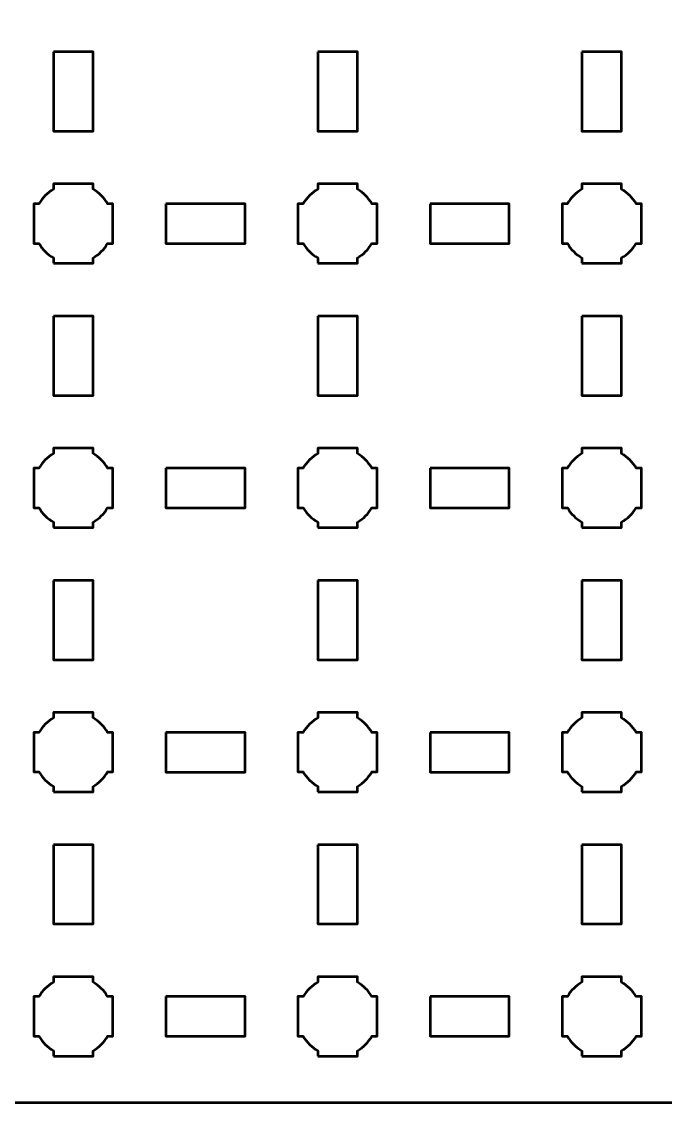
# Model space of a CAD drawing. Header units: centimetres. Extents: x -17.7 to 17.7, y -17.7 to 17.7.
# Drawn here: x -13.39 to -8.52, y -17.65 to -9.47 of the extents above; entities that cross this region are included whole.
import ezdxf

# ---------------------------------------------------------------- set-up
doc = ezdxf.new("R2010")
doc.units = ezdxf.units.CM
doc.header["$MEASUREMENT"] = 0
doc.layers.add('Layer 1', color=7, linetype='Continuous')

msp = doc.modelspace()

# ---------------------------------------------------------------- linework, layer by layer
at = {"layer": 'Layer 1', "lineweight": 53}
for points, knots in [([(-17.14996, 17.65006), (-17.14996, 17.65006), (17.14996, 17.65006), (17.14996, 17.65006), (17.14996, 17.65006), (17.42692, 17.65006), (17.65006, 17.42696), (17.65006, 17.14996), (17.65006, 17.14996), (17.65006, 17.14996), (17.65006, -17.14995), (17.65006, -17.14995), (17.65006, -17.14995), (17.65006, -17.42692), (17.42692, -17.65005), (17.14996, -17.65005), (17.14996, -17.65005), (17.14996, -17.65005), (-17.14996, -17.65005), (-17.14996, -17.65005), (-17.14996, -17.65005), (-17.42696, -17.65005), (-17.65005, -17.42692), (-17.65005, -17.14995), (-17.65005, -17.14995), (-17.65005, -17.14995), (-17.65005, 17.14996), (-17.65005, 17.14996), (-17.65005, 17.14996), (-17.65005, 17.42696), (-17.42696, 17.65006), (-17.14996, 17.65006)], [0, 0, 0, 0, 0.125, 0.125, 0.125, 0.125, 0.25, 0.25, 0.25, 0.25, 0.375, 0.375, 0.375, 0.375, 0.5, 0.5, 0.5, 0.5, 0.625, 0.625, 0.625, 0.625, 0.75, 0.75, 0.75, 0.75, 0.875, 0.875, 0.875, 0.875, 1, 1, 1, 1]), ([(-13.15009, -9.69999), (-13.15009, -9.69999), (-12.85009, -9.69999), (-12.85009, -9.69999), (-12.85009, -9.69999), (-12.85009, -9.69999), (-12.85009, -10.29999), (-12.85009, -10.29999), (-12.85009, -10.29999), (-12.85009, -10.29999), (-13.15009, -10.29999), (-13.15009, -10.29999), (-13.15009, -10.29999), (-13.15009, -10.29999), (-13.15009, -9.69999), (-13.15009, -9.69999)], [0, 0, 0, 0, 0.25, 0.25, 0.25, 0.25, 0.5, 0.5, 0.5, 0.5, 0.75, 0.75, 0.75, 0.75, 1, 1, 1, 1]), ([(-11.14998, -9.69999), (-11.14998, -9.69999), (-10.84998, -9.69999), (-10.84998, -9.69999), (-10.84998, -9.69999), (-10.84998, -9.69999), (-10.84998, -10.29999), (-10.84998, -10.29999), (-10.84998, -10.29999), (-10.84998, -10.29999), (-11.14998, -10.29999), (-11.14998, -10.29999), (-11.14998, -10.29999), (-11.14998, -10.29999), (-11.14998, -9.69999), (-11.14998, -9.69999)], [0, 0, 0, 0, 0.25, 0.25, 0.25, 0.25, 0.5, 0.5, 0.5, 0.5, 0.75, 0.75, 0.75, 0.75, 1, 1, 1, 1]), ([(-9.15005, -9.69999), (-9.15005, -9.69999), (-8.85005, -9.69999), (-8.85005, -9.69999), (-8.85005, -9.69999), (-8.85005, -9.69999), (-8.85005, -10.29999), (-8.85005, -10.29999), (-8.85005, -10.29999), (-8.85005, -10.29999), (-9.15005, -10.29999), (-9.15005, -10.29999), (-9.15005, -10.29999), (-9.15005, -10.29999), (-9.15005, -9.69999), (-9.15005, -9.69999)], [0, 0, 0, 0, 0.25, 0.25, 0.25, 0.25, 0.5, 0.5, 0.5, 0.5, 0.75, 0.75, 0.75, 0.75, 1, 1, 1, 1]), ([(-13.15009, -11.29991), (-13.15009, -11.29991), (-13.15009, -11.2598), (-13.15009, -11.2598), (-13.15009, -11.2598), (-13.19556, -11.23348), (-13.23345, -11.19545), (-13.25991, -11.14998), (-13.25991, -11.14998), (-13.25991, -11.14998), (-13.30002, -11.14998), (-13.30002, -11.14998), (-13.30002, -11.14998), (-13.30002, -11.14998), (-13.30002, -10.9999), (-13.30002, -10.9999), (-13.30002, -10.9999), (-13.30002, -10.9999), (-13.30002, -10.84997), (-13.30002, -10.84997), (-13.30002, -10.84997), (-13.30002, -10.84997), (-13.25991, -10.84997), (-13.25991, -10.84997), (-13.25991, -10.84997), (-13.23345, -10.80436), (-13.19556, -10.76647), (-13.15009, -10.74015), (-13.15009, -10.74015), (-13.15009, -10.74015), (-13.15009, -10.6999), (-13.15009, -10.6999), (-13.15009, -10.6999), (-13.15009, -10.6999), (-13.00002, -10.6999), (-13.00002, -10.6999), (-13.00002, -10.6999), (-13.00002, -10.6999), (-12.85009, -10.6999), (-12.85009, -10.6999), (-12.85009, -10.6999), (-12.85009, -10.6999), (-12.85009, -10.74015), (-12.85009, -10.74015), (-12.85009, -10.74015), (-12.80447, -10.76647), (-12.76655, -10.80436), (-12.74023, -10.84997), (-12.74023, -10.84997), (-12.74023, -10.84997), (-12.70002, -10.84997), (-12.70002, -10.84997), (-12.70002, -10.84997), (-12.70002, -10.84997), (-12.70002, -10.9999), (-12.70002, -10.9999), (-12.70002, -10.9999), (-12.70002, -10.9999), (-12.70002, -11.14998), (-12.70002, -11.14998), (-12.70002, -11.14998), (-12.70002, -11.14998), (-12.74023, -11.14998), (-12.74023, -11.14998), (-12.74023, -11.14998), (-12.76655, -11.19545), (-12.80447, -11.23348), (-12.85009, -11.2598), (-12.85009, -11.2598), (-12.85009, -11.2598), (-12.85009, -11.29991), (-12.85009, -11.29991), (-12.85009, -11.29991), (-12.85009, -11.29991), (-13.00002, -11.29991), (-13.00002, -11.29991), (-13.00002, -11.29991), (-13.00002, -11.29991), (-13.15009, -11.29991), (-13.15009, -11.29991)], [0, 0, 0, 0, 0.05, 0.05, 0.05, 0.05, 0.1, 0.1, 0.1, 0.1, 0.15, 0.15, 0.15, 0.15, 0.2, 0.2, 0.2, 0.2, 0.25, 0.25, 0.25, 0.25, 0.3, 0.3, 0.3, 0.3, 0.35, 0.35, 0.35, 0.35, 0.4, 0.4, 0.4, 0.4, 0.45, 0.45, 0.45, 0.45, 0.5, 0.5, 0.5, 0.5, 0.55, 0.55, 0.55, 0.55, 0.6, 0.6, 0.6, 0.6, 0.65, 0.65, 0.65, 0.65, 0.7, 0.7, 0.7, 0.7, 0.75, 0.75, 0.75, 0.75, 0.8, 0.8, 0.8, 0.8, 0.85, 0.85, 0.85, 0.85, 0.9, 0.9, 0.9, 0.9, 0.95, 0.95, 0.95, 0.95, 1, 1, 1, 1]), ([(-11.14998, -11.29991), (-11.14998, -11.29991), (-11.14998, -11.2598), (-11.14998, -11.2598), (-11.14998, -11.2598), (-11.1956, -11.23348), (-11.23348, -11.19545), (-11.2598, -11.14998), (-11.2598, -11.14998), (-11.2598, -11.14998), (-11.30005, -11.14998), (-11.30005, -11.14998), (-11.30005, -11.14998), (-11.30005, -11.14998), (-11.30005, -10.9999), (-11.30005, -10.9999), (-11.30005, -10.9999), (-11.30005, -10.9999), (-11.30005, -10.84997), (-11.30005, -10.84997), (-11.30005, -10.84997), (-11.30005, -10.84997), (-11.2598, -10.84997), (-11.2598, -10.84997), (-11.2598, -10.84997), (-11.23348, -10.80436), (-11.1956, -10.76647), (-11.14998, -10.74015), (-11.14998, -10.74015), (-11.14998, -10.74015), (-11.14998, -10.6999), (-11.14998, -10.6999), (-11.14998, -10.6999), (-11.14998, -10.6999), (-11.00005, -10.6999), (-11.00005, -10.6999), (-11.00005, -10.6999), (-11.00005, -10.6999), (-10.84998, -10.6999), (-10.84998, -10.6999), (-10.84998, -10.6999), (-10.84998, -10.6999), (-10.84998, -10.74015), (-10.84998, -10.74015), (-10.84998, -10.74015), (-10.80451, -10.76647), (-10.76648, -10.80436), (-10.74016, -10.84997), (-10.74016, -10.84997), (-10.74016, -10.84997), (-10.70005, -10.84997), (-10.70005, -10.84997), (-10.70005, -10.84997), (-10.70005, -10.84997), (-10.70005, -10.9999), (-10.70005, -10.9999), (-10.70005, -10.9999), (-10.70005, -10.9999), (-10.70005, -11.14998), (-10.70005, -11.14998), (-10.70005, -11.14998), (-10.70005, -11.14998), (-10.74016, -11.14998), (-10.74016, -11.14998), (-10.74016, -11.14998), (-10.76648, -11.19545), (-10.80451, -11.23348), (-10.84998, -11.2598), (-10.84998, -11.2598), (-10.84998, -11.2598), (-10.84998, -11.29991), (-10.84998, -11.29991), (-10.84998, -11.29991), (-10.84998, -11.29991), (-11.00005, -11.29991), (-11.00005, -11.29991), (-11.00005, -11.29991), (-11.00005, -11.29991), (-11.14998, -11.29991), (-11.14998, -11.29991)], [0, 0, 0, 0, 0.05, 0.05, 0.05, 0.05, 0.1, 0.1, 0.1, 0.1, 0.15, 0.15, 0.15, 0.15, 0.2, 0.2, 0.2, 0.2, 0.25, 0.25, 0.25, 0.25, 0.3, 0.3, 0.3, 0.3, 0.35, 0.35, 0.35, 0.35, 0.4, 0.4, 0.4, 0.4, 0.45, 0.45, 0.45, 0.45, 0.5, 0.5, 0.5, 0.5, 0.55, 0.55, 0.55, 0.55, 0.6, 0.6, 0.6, 0.6, 0.65, 0.65, 0.65, 0.65, 0.7, 0.7, 0.7, 0.7, 0.75, 0.75, 0.75, 0.75, 0.8, 0.8, 0.8, 0.8, 0.85, 0.85, 0.85, 0.85, 0.9, 0.9, 0.9, 0.9, 0.95, 0.95, 0.95, 0.95, 1, 1, 1, 1]), ([(-9.15005, -11.29991), (-9.15005, -11.29991), (-9.15005, -11.2598), (-9.15005, -11.2598), (-9.15005, -11.2598), (-9.19552, -11.23348), (-9.23355, -11.19545), (-9.25987, -11.14998), (-9.25987, -11.14998), (-9.25987, -11.14998), (-9.29998, -11.14998), (-9.29998, -11.14998), (-9.29998, -11.14998), (-9.29998, -11.14998), (-9.29998, -10.9999), (-9.29998, -10.9999), (-9.29998, -10.9999), (-9.29998, -10.9999), (-9.29998, -10.84997), (-9.29998, -10.84997), (-9.29998, -10.84997), (-9.29998, -10.84997), (-9.25987, -10.84997), (-9.25987, -10.84997), (-9.25987, -10.84997), (-9.23355, -10.80436), (-9.19552, -10.76647), (-9.15005, -10.74015), (-9.15005, -10.74015), (-9.15005, -10.74015), (-9.15005, -10.6999), (-9.15005, -10.6999), (-9.15005, -10.6999), (-9.15005, -10.6999), (-8.99998, -10.6999), (-8.99998, -10.6999), (-8.99998, -10.6999), (-8.99998, -10.6999), (-8.85005, -10.6999), (-8.85005, -10.6999), (-8.85005, -10.6999), (-8.85005, -10.6999), (-8.85005, -10.74015), (-8.85005, -10.74015), (-8.85005, -10.74015), (-8.80443, -10.76647), (-8.76654, -10.80436), (-8.74023, -10.84997), (-8.74023, -10.84997), (-8.74023, -10.84997), (-8.69998, -10.84997), (-8.69998, -10.84997), (-8.69998, -10.84997), (-8.69998, -10.84997), (-8.69998, -10.9999), (-8.69998, -10.9999), (-8.69998, -10.9999), (-8.69998, -10.9999), (-8.69998, -11.14998), (-8.69998, -11.14998), (-8.69998, -11.14998), (-8.69998, -11.14998), (-8.74023, -11.14998), (-8.74023, -11.14998), (-8.74023, -11.14998), (-8.76654, -11.19545), (-8.80443, -11.23348), (-8.85005, -11.2598), (-8.85005, -11.2598), (-8.85005, -11.2598), (-8.85005, -11.29991), (-8.85005, -11.29991), (-8.85005, -11.29991), (-8.85005, -11.29991), (-8.99998, -11.29991), (-8.99998, -11.29991), (-8.99998, -11.29991), (-8.99998, -11.29991), (-9.15005, -11.29991), (-9.15005, -11.29991)], [0, 0, 0, 0, 0.05, 0.05, 0.05, 0.05, 0.1, 0.1, 0.1, 0.1, 0.15, 0.15, 0.15, 0.15, 0.2, 0.2, 0.2, 0.2, 0.25, 0.25, 0.25, 0.25, 0.3, 0.3, 0.3, 0.3, 0.35, 0.35, 0.35, 0.35, 0.4, 0.4, 0.4, 0.4, 0.45, 0.45, 0.45, 0.45, 0.5, 0.5, 0.5, 0.5, 0.55, 0.55, 0.55, 0.55, 0.6, 0.6, 0.6, 0.6, 0.65, 0.65, 0.65, 0.65, 0.7, 0.7, 0.7, 0.7, 0.75, 0.75, 0.75, 0.75, 0.8, 0.8, 0.8, 0.8, 0.85, 0.85, 0.85, 0.85, 0.9, 0.9, 0.9, 0.9, 0.95, 0.95, 0.95, 0.95, 1, 1, 1, 1]), ([(-12.29997, -10.84997), (-12.29997, -10.84997), (-11.69996, -10.84997), (-11.69996, -10.84997), (-11.69996, -10.84997), (-11.69996, -10.84997), (-11.69996, -11.14998), (-11.69996, -11.14998), (-11.69996, -11.14998), (-11.69996, -11.14998), (-12.29997, -11.14998), (-12.29997, -11.14998), (-12.29997, -11.14998), (-12.29997, -11.14998), (-12.29997, -10.84997), (-12.29997, -10.84997)], [0, 0, 0, 0, 0.25, 0.25, 0.25, 0.25, 0.5, 0.5, 0.5, 0.5, 0.75, 0.75, 0.75, 0.75, 1, 1, 1, 1]), ([(-10.3, -10.84997), (-10.3, -10.84997), (-9.69999, -10.84997), (-9.69999, -10.84997), (-9.69999, -10.84997), (-9.69999, -10.84997), (-9.69999, -11.14998), (-9.69999, -11.14998), (-9.69999, -11.14998), (-9.69999, -11.14998), (-10.3, -11.14998), (-10.3, -11.14998), (-10.3, -11.14998), (-10.3, -11.14998), (-10.3, -10.84997), (-10.3, -10.84997)], [0, 0, 0, 0, 0.25, 0.25, 0.25, 0.25, 0.5, 0.5, 0.5, 0.5, 0.75, 0.75, 0.75, 0.75, 1, 1, 1, 1]), ([(-13.15009, -11.69996), (-13.15009, -11.69996), (-12.85009, -11.69996), (-12.85009, -11.69996), (-12.85009, -11.69996), (-12.85009, -11.69996), (-12.85009, -12.29996), (-12.85009, -12.29996), (-12.85009, -12.29996), (-12.85009, -12.29996), (-13.15009, -12.29996), (-13.15009, -12.29996), (-13.15009, -12.29996), (-13.15009, -12.29996), (-13.15009, -11.69996), (-13.15009, -11.69996)], [0, 0, 0, 0, 0.25, 0.25, 0.25, 0.25, 0.5, 0.5, 0.5, 0.5, 0.75, 0.75, 0.75, 0.75, 1, 1, 1, 1]), ([(-11.14998, -11.69996), (-11.14998, -11.69996), (-10.84998, -11.69996), (-10.84998, -11.69996), (-10.84998, -11.69996), (-10.84998, -11.69996), (-10.84998, -12.29996), (-10.84998, -12.29996), (-10.84998, -12.29996), (-10.84998, -12.29996), (-11.14998, -12.29996), (-11.14998, -12.29996), (-11.14998, -12.29996), (-11.14998, -12.29996), (-11.14998, -11.69996), (-11.14998, -11.69996)], [0, 0, 0, 0, 0.25, 0.25, 0.25, 0.25, 0.5, 0.5, 0.5, 0.5, 0.75, 0.75, 0.75, 0.75, 1, 1, 1, 1]), ([(-9.15005, -11.69996), (-9.15005, -11.69996), (-8.85005, -11.69996), (-8.85005, -11.69996), (-8.85005, -11.69996), (-8.85005, -11.69996), (-8.85005, -12.29996), (-8.85005, -12.29996), (-8.85005, -12.29996), (-8.85005, -12.29996), (-9.15005, -12.29996), (-9.15005, -12.29996), (-9.15005, -12.29996), (-9.15005, -12.29996), (-9.15005, -11.69996), (-9.15005, -11.69996)], [0, 0, 0, 0, 0.25, 0.25, 0.25, 0.25, 0.5, 0.5, 0.5, 0.5, 0.75, 0.75, 0.75, 0.75, 1, 1, 1, 1]), ([(-13.15009, -13.29998), (-13.15009, -13.29998), (-13.15009, -13.25973), (-13.15009, -13.25973), (-13.15009, -13.25973), (-13.19556, -13.23341), (-13.23345, -13.19538), (-13.25991, -13.14991), (-13.25991, -13.14991), (-13.25991, -13.14991), (-13.30002, -13.14991), (-13.30002, -13.14991), (-13.30002, -13.14991), (-13.30002, -13.14991), (-13.30002, -12.99998), (-13.30002, -12.99998), (-13.30002, -12.99998), (-13.30002, -12.99998), (-13.30002, -12.84991), (-13.30002, -12.84991), (-13.30002, -12.84991), (-13.30002, -12.84991), (-13.25991, -12.84991), (-13.25991, -12.84991), (-13.25991, -12.84991), (-13.23345, -12.80443), (-13.19556, -12.7664), (-13.15009, -12.74009), (-13.15009, -12.74009), (-13.15009, -12.74009), (-13.15009, -12.69998), (-13.15009, -12.69998), (-13.15009, -12.69998), (-13.15009, -12.69998), (-13.00002, -12.69998), (-13.00002, -12.69998), (-13.00002, -12.69998), (-13.00002, -12.69998), (-12.85009, -12.69998), (-12.85009, -12.69998), (-12.85009, -12.69998), (-12.85009, -12.69998), (-12.85009, -12.74009), (-12.85009, -12.74009), (-12.85009, -12.74009), (-12.80447, -12.7664), (-12.76655, -12.80443), (-12.74023, -12.84991), (-12.74023, -12.84991), (-12.74023, -12.84991), (-12.70002, -12.84991), (-12.70002, -12.84991), (-12.70002, -12.84991), (-12.70002, -12.84991), (-12.70002, -12.99998), (-12.70002, -12.99998), (-12.70002, -12.99998), (-12.70002, -12.99998), (-12.70002, -13.14991), (-12.70002, -13.14991), (-12.70002, -13.14991), (-12.70002, -13.14991), (-12.74023, -13.14991), (-12.74023, -13.14991), (-12.74023, -13.14991), (-12.76655, -13.19538), (-12.80447, -13.23341), (-12.85009, -13.25973), (-12.85009, -13.25973), (-12.85009, -13.25973), (-12.85009, -13.29998), (-12.85009, -13.29998), (-12.85009, -13.29998), (-12.85009, -13.29998), (-13.00002, -13.29998), (-13.00002, -13.29998), (-13.00002, -13.29998), (-13.00002, -13.29998), (-13.15009, -13.29998), (-13.15009, -13.29998)], [0, 0, 0, 0, 0.05, 0.05, 0.05, 0.05, 0.1, 0.1, 0.1, 0.1, 0.15, 0.15, 0.15, 0.15, 0.2, 0.2, 0.2, 0.2, 0.25, 0.25, 0.25, 0.25, 0.3, 0.3, 0.3, 0.3, 0.35, 0.35, 0.35, 0.35, 0.4, 0.4, 0.4, 0.4, 0.45, 0.45, 0.45, 0.45, 0.5, 0.5, 0.5, 0.5, 0.55, 0.55, 0.55, 0.55, 0.6, 0.6, 0.6, 0.6, 0.65, 0.65, 0.65, 0.65, 0.7, 0.7, 0.7, 0.7, 0.75, 0.75, 0.75, 0.75, 0.8, 0.8, 0.8, 0.8, 0.85, 0.85, 0.85, 0.85, 0.9, 0.9, 0.9, 0.9, 0.95, 0.95, 0.95, 0.95, 1, 1, 1, 1]), ([(-11.14998, -13.29998), (-11.14998, -13.29998), (-11.14998, -13.25973), (-11.14998, -13.25973), (-11.14998, -13.25973), (-11.1956, -13.23341), (-11.23348, -13.19538), (-11.2598, -13.14991), (-11.2598, -13.14991), (-11.2598, -13.14991), (-11.30005, -13.14991), (-11.30005, -13.14991), (-11.30005, -13.14991), (-11.30005, -13.14991), (-11.30005, -12.99998), (-11.30005, -12.99998), (-11.30005, -12.99998), (-11.30005, -12.99998), (-11.30005, -12.84991), (-11.30005, -12.84991), (-11.30005, -12.84991), (-11.30005, -12.84991), (-11.2598, -12.84991), (-11.2598, -12.84991), (-11.2598, -12.84991), (-11.23348, -12.80443), (-11.1956, -12.7664), (-11.14998, -12.74009), (-11.14998, -12.74009), (-11.14998, -12.74009), (-11.14998, -12.69998), (-11.14998, -12.69998), (-11.14998, -12.69998), (-11.14998, -12.69998), (-11.00005, -12.69998), (-11.00005, -12.69998), (-11.00005, -12.69998), (-11.00005, -12.69998), (-10.84998, -12.69998), (-10.84998, -12.69998), (-10.84998, -12.69998), (-10.84998, -12.69998), (-10.84998, -12.74009), (-10.84998, -12.74009), (-10.84998, -12.74009), (-10.80451, -12.7664), (-10.76648, -12.80443), (-10.74016, -12.84991), (-10.74016, -12.84991), (-10.74016, -12.84991), (-10.70005, -12.84991), (-10.70005, -12.84991), (-10.70005, -12.84991), (-10.70005, -12.84991), (-10.70005, -12.99998), (-10.70005, -12.99998), (-10.70005, -12.99998), (-10.70005, -12.99998), (-10.70005, -13.14991), (-10.70005, -13.14991), (-10.70005, -13.14991), (-10.70005, -13.14991), (-10.74016, -13.14991), (-10.74016, -13.14991), (-10.74016, -13.14991), (-10.76648, -13.19538), (-10.80451, -13.23341), (-10.84998, -13.25973), (-10.84998, -13.25973), (-10.84998, -13.25973), (-10.84998, -13.29998), (-10.84998, -13.29998), (-10.84998, -13.29998), (-10.84998, -13.29998), (-11.00005, -13.29998), (-11.00005, -13.29998), (-11.00005, -13.29998), (-11.00005, -13.29998), (-11.14998, -13.29998), (-11.14998, -13.29998)], [0, 0, 0, 0, 0.05, 0.05, 0.05, 0.05, 0.1, 0.1, 0.1, 0.1, 0.15, 0.15, 0.15, 0.15, 0.2, 0.2, 0.2, 0.2, 0.25, 0.25, 0.25, 0.25, 0.3, 0.3, 0.3, 0.3, 0.35, 0.35, 0.35, 0.35, 0.4, 0.4, 0.4, 0.4, 0.45, 0.45, 0.45, 0.45, 0.5, 0.5, 0.5, 0.5, 0.55, 0.55, 0.55, 0.55, 0.6, 0.6, 0.6, 0.6, 0.65, 0.65, 0.65, 0.65, 0.7, 0.7, 0.7, 0.7, 0.75, 0.75, 0.75, 0.75, 0.8, 0.8, 0.8, 0.8, 0.85, 0.85, 0.85, 0.85, 0.9, 0.9, 0.9, 0.9, 0.95, 0.95, 0.95, 0.95, 1, 1, 1, 1]), ([(-9.15005, -13.29998), (-9.15005, -13.29998), (-9.15005, -13.25973), (-9.15005, -13.25973), (-9.15005, -13.25973), (-9.19552, -13.23341), (-9.23355, -13.19538), (-9.25987, -13.14991), (-9.25987, -13.14991), (-9.25987, -13.14991), (-9.29998, -13.14991), (-9.29998, -13.14991), (-9.29998, -13.14991), (-9.29998, -13.14991), (-9.29998, -12.99998), (-9.29998, -12.99998), (-9.29998, -12.99998), (-9.29998, -12.99998), (-9.29998, -12.84991), (-9.29998, -12.84991), (-9.29998, -12.84991), (-9.29998, -12.84991), (-9.25987, -12.84991), (-9.25987, -12.84991), (-9.25987, -12.84991), (-9.23355, -12.80443), (-9.19552, -12.7664), (-9.15005, -12.74009), (-9.15005, -12.74009), (-9.15005, -12.74009), (-9.15005, -12.69998), (-9.15005, -12.69998), (-9.15005, -12.69998), (-9.15005, -12.69998), (-8.99998, -12.69998), (-8.99998, -12.69998), (-8.99998, -12.69998), (-8.99998, -12.69998), (-8.85005, -12.69998), (-8.85005, -12.69998), (-8.85005, -12.69998), (-8.85005, -12.69998), (-8.85005, -12.74009), (-8.85005, -12.74009), (-8.85005, -12.74009), (-8.80443, -12.7664), (-8.76654, -12.80443), (-8.74023, -12.84991), (-8.74023, -12.84991), (-8.74023, -12.84991), (-8.69998, -12.84991), (-8.69998, -12.84991), (-8.69998, -12.84991), (-8.69998, -12.84991), (-8.69998, -12.99998), (-8.69998, -12.99998), (-8.69998, -12.99998), (-8.69998, -12.99998), (-8.69998, -13.14991), (-8.69998, -13.14991), (-8.69998, -13.14991), (-8.69998, -13.14991), (-8.74023, -13.14991), (-8.74023, -13.14991), (-8.74023, -13.14991), (-8.76654, -13.19538), (-8.80443, -13.23341), (-8.85005, -13.25973), (-8.85005, -13.25973), (-8.85005, -13.25973), (-8.85005, -13.29998), (-8.85005, -13.29998), (-8.85005, -13.29998), (-8.85005, -13.29998), (-8.99998, -13.29998), (-8.99998, -13.29998), (-8.99998, -13.29998), (-8.99998, -13.29998), (-9.15005, -13.29998), (-9.15005, -13.29998)], [0, 0, 0, 0, 0.05, 0.05, 0.05, 0.05, 0.1, 0.1, 0.1, 0.1, 0.15, 0.15, 0.15, 0.15, 0.2, 0.2, 0.2, 0.2, 0.25, 0.25, 0.25, 0.25, 0.3, 0.3, 0.3, 0.3, 0.35, 0.35, 0.35, 0.35, 0.4, 0.4, 0.4, 0.4, 0.45, 0.45, 0.45, 0.45, 0.5, 0.5, 0.5, 0.5, 0.55, 0.55, 0.55, 0.55, 0.6, 0.6, 0.6, 0.6, 0.65, 0.65, 0.65, 0.65, 0.7, 0.7, 0.7, 0.7, 0.75, 0.75, 0.75, 0.75, 0.8, 0.8, 0.8, 0.8, 0.85, 0.85, 0.85, 0.85, 0.9, 0.9, 0.9, 0.9, 0.95, 0.95, 0.95, 0.95, 1, 1, 1, 1]), ([(-12.29997, -12.84991), (-12.29997, -12.84991), (-11.69996, -12.84991), (-11.69996, -12.84991), (-11.69996, -12.84991), (-11.69996, -12.84991), (-11.69996, -13.14991), (-11.69996, -13.14991), (-11.69996, -13.14991), (-11.69996, -13.14991), (-12.29997, -13.14991), (-12.29997, -13.14991), (-12.29997, -13.14991), (-12.29997, -13.14991), (-12.29997, -12.84991), (-12.29997, -12.84991)], [0, 0, 0, 0, 0.25, 0.25, 0.25, 0.25, 0.5, 0.5, 0.5, 0.5, 0.75, 0.75, 0.75, 0.75, 1, 1, 1, 1]), ([(-10.3, -12.84991), (-10.3, -12.84991), (-9.69999, -12.84991), (-9.69999, -12.84991), (-9.69999, -12.84991), (-9.69999, -12.84991), (-9.69999, -13.14991), (-9.69999, -13.14991), (-9.69999, -13.14991), (-9.69999, -13.14991), (-10.3, -13.14991), (-10.3, -13.14991), (-10.3, -13.14991), (-10.3, -13.14991), (-10.3, -12.84991), (-10.3, -12.84991)], [0, 0, 0, 0, 0.25, 0.25, 0.25, 0.25, 0.5, 0.5, 0.5, 0.5, 0.75, 0.75, 0.75, 0.75, 1, 1, 1, 1]), ([(-13.15009, -13.70003), (-13.15009, -13.70003), (-12.85009, -13.70003), (-12.85009, -13.70003), (-12.85009, -13.70003), (-12.85009, -13.70003), (-12.85009, -14.30003), (-12.85009, -14.30003), (-12.85009, -14.30003), (-12.85009, -14.30003), (-13.15009, -14.30003), (-13.15009, -14.30003), (-13.15009, -14.30003), (-13.15009, -14.30003), (-13.15009, -13.70003), (-13.15009, -13.70003)], [0, 0, 0, 0, 0.25, 0.25, 0.25, 0.25, 0.5, 0.5, 0.5, 0.5, 0.75, 0.75, 0.75, 0.75, 1, 1, 1, 1]), ([(-11.14998, -13.70003), (-11.14998, -13.70003), (-10.84998, -13.70003), (-10.84998, -13.70003), (-10.84998, -13.70003), (-10.84998, -13.70003), (-10.84998, -14.30003), (-10.84998, -14.30003), (-10.84998, -14.30003), (-10.84998, -14.30003), (-11.14998, -14.30003), (-11.14998, -14.30003), (-11.14998, -14.30003), (-11.14998, -14.30003), (-11.14998, -13.70003), (-11.14998, -13.70003)], [0, 0, 0, 0, 0.25, 0.25, 0.25, 0.25, 0.5, 0.5, 0.5, 0.5, 0.75, 0.75, 0.75, 0.75, 1, 1, 1, 1]), ([(-9.15005, -13.70003), (-9.15005, -13.70003), (-8.85005, -13.70003), (-8.85005, -13.70003), (-8.85005, -13.70003), (-8.85005, -13.70003), (-8.85005, -14.30003), (-8.85005, -14.30003), (-8.85005, -14.30003), (-8.85005, -14.30003), (-9.15005, -14.30003), (-9.15005, -14.30003), (-9.15005, -14.30003), (-9.15005, -14.30003), (-9.15005, -13.70003), (-9.15005, -13.70003)], [0, 0, 0, 0, 0.25, 0.25, 0.25, 0.25, 0.5, 0.5, 0.5, 0.5, 0.75, 0.75, 0.75, 0.75, 1, 1, 1, 1]), ([(-13.15009, -15.29995), (-13.15009, -15.29995), (-13.15009, -15.25984), (-13.15009, -15.25984), (-13.15009, -15.25984), (-13.19556, -15.23338), (-13.23345, -15.19549), (-13.25991, -15.14988), (-13.25991, -15.14988), (-13.25991, -15.14988), (-13.30002, -15.14988), (-13.30002, -15.14988), (-13.30002, -15.14988), (-13.30002, -15.14988), (-13.30002, -14.99995), (-13.30002, -14.99995), (-13.30002, -14.99995), (-13.30002, -14.99995), (-13.30002, -14.84987), (-13.30002, -14.84987), (-13.30002, -14.84987), (-13.30002, -14.84987), (-13.25991, -14.84987), (-13.25991, -14.84987), (-13.25991, -14.84987), (-13.23345, -14.8044), (-13.19556, -14.76637), (-13.15009, -14.74002), (-13.15009, -14.74002), (-13.15009, -14.74002), (-13.15009, -14.69994), (-13.15009, -14.69994), (-13.15009, -14.69994), (-13.15009, -14.69994), (-13.00002, -14.69994), (-13.00002, -14.69994), (-13.00002, -14.69994), (-13.00002, -14.69994), (-12.85009, -14.69994), (-12.85009, -14.69994), (-12.85009, -14.69994), (-12.85009, -14.69994), (-12.85009, -14.74002), (-12.85009, -14.74002), (-12.85009, -14.74002), (-12.80447, -14.76637), (-12.76655, -14.8044), (-12.74023, -14.84987), (-12.74023, -14.84987), (-12.74023, -14.84987), (-12.70002, -14.84987), (-12.70002, -14.84987), (-12.70002, -14.84987), (-12.70002, -14.84987), (-12.70002, -14.99995), (-12.70002, -14.99995), (-12.70002, -14.99995), (-12.70002, -14.99995), (-12.70002, -15.14988), (-12.70002, -15.14988), (-12.70002, -15.14988), (-12.70002, -15.14988), (-12.74023, -15.14988), (-12.74023, -15.14988), (-12.74023, -15.14988), (-12.76655, -15.19549), (-12.80447, -15.23338), (-12.85009, -15.25984), (-12.85009, -15.25984), (-12.85009, -15.25984), (-12.85009, -15.29995), (-12.85009, -15.29995), (-12.85009, -15.29995), (-12.85009, -15.29995), (-13.00002, -15.29995), (-13.00002, -15.29995), (-13.00002, -15.29995), (-13.00002, -15.29995), (-13.15009, -15.29995), (-13.15009, -15.29995)], [0, 0, 0, 0, 0.05, 0.05, 0.05, 0.05, 0.1, 0.1, 0.1, 0.1, 0.15, 0.15, 0.15, 0.15, 0.2, 0.2, 0.2, 0.2, 0.25, 0.25, 0.25, 0.25, 0.3, 0.3, 0.3, 0.3, 0.35, 0.35, 0.35, 0.35, 0.4, 0.4, 0.4, 0.4, 0.45, 0.45, 0.45, 0.45, 0.5, 0.5, 0.5, 0.5, 0.55, 0.55, 0.55, 0.55, 0.6, 0.6, 0.6, 0.6, 0.65, 0.65, 0.65, 0.65, 0.7, 0.7, 0.7, 0.7, 0.75, 0.75, 0.75, 0.75, 0.8, 0.8, 0.8, 0.8, 0.85, 0.85, 0.85, 0.85, 0.9, 0.9, 0.9, 0.9, 0.95, 0.95, 0.95, 0.95, 1, 1, 1, 1]), ([(-11.14998, -15.29995), (-11.14998, -15.29995), (-11.14998, -15.25984), (-11.14998, -15.25984), (-11.14998, -15.25984), (-11.1956, -15.23338), (-11.23348, -15.19549), (-11.2598, -15.14988), (-11.2598, -15.14988), (-11.2598, -15.14988), (-11.30005, -15.14988), (-11.30005, -15.14988), (-11.30005, -15.14988), (-11.30005, -15.14988), (-11.30005, -14.99995), (-11.30005, -14.99995), (-11.30005, -14.99995), (-11.30005, -14.99995), (-11.30005, -14.84987), (-11.30005, -14.84987), (-11.30005, -14.84987), (-11.30005, -14.84987), (-11.2598, -14.84987), (-11.2598, -14.84987), (-11.2598, -14.84987), (-11.23348, -14.8044), (-11.1956, -14.76637), (-11.14998, -14.74002), (-11.14998, -14.74002), (-11.14998, -14.74002), (-11.14998, -14.69994), (-11.14998, -14.69994), (-11.14998, -14.69994), (-11.14998, -14.69994), (-11.00005, -14.69994), (-11.00005, -14.69994), (-11.00005, -14.69994), (-11.00005, -14.69994), (-10.84998, -14.69994), (-10.84998, -14.69994), (-10.84998, -14.69994), (-10.84998, -14.69994), (-10.84998, -14.74002), (-10.84998, -14.74002), (-10.84998, -14.74002), (-10.80451, -14.76637), (-10.76648, -14.8044), (-10.74016, -14.84987), (-10.74016, -14.84987), (-10.74016, -14.84987), (-10.70005, -14.84987), (-10.70005, -14.84987), (-10.70005, -14.84987), (-10.70005, -14.84987), (-10.70005, -14.99995), (-10.70005, -14.99995), (-10.70005, -14.99995), (-10.70005, -14.99995), (-10.70005, -15.14988), (-10.70005, -15.14988), (-10.70005, -15.14988), (-10.70005, -15.14988), (-10.74016, -15.14988), (-10.74016, -15.14988), (-10.74016, -15.14988), (-10.76648, -15.19549), (-10.80451, -15.23338), (-10.84998, -15.25984), (-10.84998, -15.25984), (-10.84998, -15.25984), (-10.84998, -15.29995), (-10.84998, -15.29995), (-10.84998, -15.29995), (-10.84998, -15.29995), (-11.00005, -15.29995), (-11.00005, -15.29995), (-11.00005, -15.29995), (-11.00005, -15.29995), (-11.14998, -15.29995), (-11.14998, -15.29995)], [0, 0, 0, 0, 0.05, 0.05, 0.05, 0.05, 0.1, 0.1, 0.1, 0.1, 0.15, 0.15, 0.15, 0.15, 0.2, 0.2, 0.2, 0.2, 0.25, 0.25, 0.25, 0.25, 0.3, 0.3, 0.3, 0.3, 0.35, 0.35, 0.35, 0.35, 0.4, 0.4, 0.4, 0.4, 0.45, 0.45, 0.45, 0.45, 0.5, 0.5, 0.5, 0.5, 0.55, 0.55, 0.55, 0.55, 0.6, 0.6, 0.6, 0.6, 0.65, 0.65, 0.65, 0.65, 0.7, 0.7, 0.7, 0.7, 0.75, 0.75, 0.75, 0.75, 0.8, 0.8, 0.8, 0.8, 0.85, 0.85, 0.85, 0.85, 0.9, 0.9, 0.9, 0.9, 0.95, 0.95, 0.95, 0.95, 1, 1, 1, 1]), ([(-9.15005, -15.29995), (-9.15005, -15.29995), (-9.15005, -15.25984), (-9.15005, -15.25984), (-9.15005, -15.25984), (-9.19552, -15.23338), (-9.23355, -15.19549), (-9.25987, -15.14988), (-9.25987, -15.14988), (-9.25987, -15.14988), (-9.29998, -15.14988), (-9.29998, -15.14988), (-9.29998, -15.14988), (-9.29998, -15.14988), (-9.29998, -14.99995), (-9.29998, -14.99995), (-9.29998, -14.99995), (-9.29998, -14.99995), (-9.29998, -14.84987), (-9.29998, -14.84987), (-9.29998, -14.84987), (-9.29998, -14.84987), (-9.25987, -14.84987), (-9.25987, -14.84987), (-9.25987, -14.84987), (-9.23355, -14.8044), (-9.19552, -14.76637), (-9.15005, -14.74002), (-9.15005, -14.74002), (-9.15005, -14.74002), (-9.15005, -14.69994), (-9.15005, -14.69994), (-9.15005, -14.69994), (-9.15005, -14.69994), (-8.99998, -14.69994), (-8.99998, -14.69994), (-8.99998, -14.69994), (-8.99998, -14.69994), (-8.85005, -14.69994), (-8.85005, -14.69994), (-8.85005, -14.69994), (-8.85005, -14.69994), (-8.85005, -14.74002), (-8.85005, -14.74002), (-8.85005, -14.74002), (-8.80443, -14.76637), (-8.76654, -14.8044), (-8.74023, -14.84987), (-8.74023, -14.84987), (-8.74023, -14.84987), (-8.69998, -14.84987), (-8.69998, -14.84987), (-8.69998, -14.84987), (-8.69998, -14.84987), (-8.69998, -14.99995), (-8.69998, -14.99995), (-8.69998, -14.99995), (-8.69998, -14.99995), (-8.69998, -15.14988), (-8.69998, -15.14988), (-8.69998, -15.14988), (-8.69998, -15.14988), (-8.74023, -15.14988), (-8.74023, -15.14988), (-8.74023, -15.14988), (-8.76654, -15.19549), (-8.80443, -15.23338), (-8.85005, -15.25984), (-8.85005, -15.25984), (-8.85005, -15.25984), (-8.85005, -15.29995), (-8.85005, -15.29995), (-8.85005, -15.29995), (-8.85005, -15.29995), (-8.99998, -15.29995), (-8.99998, -15.29995), (-8.99998, -15.29995), (-8.99998, -15.29995), (-9.15005, -15.29995), (-9.15005, -15.29995)], [0, 0, 0, 0, 0.05, 0.05, 0.05, 0.05, 0.1, 0.1, 0.1, 0.1, 0.15, 0.15, 0.15, 0.15, 0.2, 0.2, 0.2, 0.2, 0.25, 0.25, 0.25, 0.25, 0.3, 0.3, 0.3, 0.3, 0.35, 0.35, 0.35, 0.35, 0.4, 0.4, 0.4, 0.4, 0.45, 0.45, 0.45, 0.45, 0.5, 0.5, 0.5, 0.5, 0.55, 0.55, 0.55, 0.55, 0.6, 0.6, 0.6, 0.6, 0.65, 0.65, 0.65, 0.65, 0.7, 0.7, 0.7, 0.7, 0.75, 0.75, 0.75, 0.75, 0.8, 0.8, 0.8, 0.8, 0.85, 0.85, 0.85, 0.85, 0.9, 0.9, 0.9, 0.9, 0.95, 0.95, 0.95, 0.95, 1, 1, 1, 1]), ([(-12.29997, -14.85001), (-12.29997, -14.85001), (-11.69996, -14.85001), (-11.69996, -14.85001), (-11.69996, -14.85001), (-11.69996, -14.85001), (-11.69996, -15.15002), (-11.69996, -15.15002), (-11.69996, -15.15002), (-11.69996, -15.15002), (-12.29997, -15.15002), (-12.29997, -15.15002), (-12.29997, -15.15002), (-12.29997, -15.15002), (-12.29997, -14.85001), (-12.29997, -14.85001)], [0, 0, 0, 0, 0.25, 0.25, 0.25, 0.25, 0.5, 0.5, 0.5, 0.5, 0.75, 0.75, 0.75, 0.75, 1, 1, 1, 1]), ([(-10.3, -14.85001), (-10.3, -14.85001), (-9.69999, -14.85001), (-9.69999, -14.85001), (-9.69999, -14.85001), (-9.69999, -14.85001), (-9.69999, -15.15002), (-9.69999, -15.15002), (-9.69999, -15.15002), (-9.69999, -15.15002), (-10.3, -15.15002), (-10.3, -15.15002), (-10.3, -15.15002), (-10.3, -15.15002), (-10.3, -14.85001), (-10.3, -14.85001)], [0, 0, 0, 0, 0.25, 0.25, 0.25, 0.25, 0.5, 0.5, 0.5, 0.5, 0.75, 0.75, 0.75, 0.75, 1, 1, 1, 1]), ([(-13.15009, -15.69996), (-13.15009, -15.69996), (-12.85009, -15.69996), (-12.85009, -15.69996), (-12.85009, -15.69996), (-12.85009, -15.69996), (-12.85009, -16.29997), (-12.85009, -16.29997), (-12.85009, -16.29997), (-12.85009, -16.29997), (-13.15009, -16.29997), (-13.15009, -16.29997), (-13.15009, -16.29997), (-13.15009, -16.29997), (-13.15009, -15.69996), (-13.15009, -15.69996)], [0, 0, 0, 0, 0.25, 0.25, 0.25, 0.25, 0.5, 0.5, 0.5, 0.5, 0.75, 0.75, 0.75, 0.75, 1, 1, 1, 1]), ([(-11.14998, -15.69996), (-11.14998, -15.69996), (-10.84998, -15.69996), (-10.84998, -15.69996), (-10.84998, -15.69996), (-10.84998, -15.69996), (-10.84998, -16.29997), (-10.84998, -16.29997), (-10.84998, -16.29997), (-10.84998, -16.29997), (-11.14998, -16.29997), (-11.14998, -16.29997), (-11.14998, -16.29997), (-11.14998, -16.29997), (-11.14998, -15.69996), (-11.14998, -15.69996)], [0, 0, 0, 0, 0.25, 0.25, 0.25, 0.25, 0.5, 0.5, 0.5, 0.5, 0.75, 0.75, 0.75, 0.75, 1, 1, 1, 1]), ([(-9.15005, -15.69996), (-9.15005, -15.69996), (-8.85005, -15.69996), (-8.85005, -15.69996), (-8.85005, -15.69996), (-8.85005, -15.69996), (-8.85005, -16.29997), (-8.85005, -16.29997), (-8.85005, -16.29997), (-8.85005, -16.29997), (-9.15005, -16.29997), (-9.15005, -16.29997), (-9.15005, -16.29997), (-9.15005, -16.29997), (-9.15005, -15.69996), (-9.15005, -15.69996)], [0, 0, 0, 0, 0.25, 0.25, 0.25, 0.25, 0.5, 0.5, 0.5, 0.5, 0.75, 0.75, 0.75, 0.75, 1, 1, 1, 1]), ([(-13.15009, -17.29988), (-13.15009, -17.29988), (-13.15009, -17.25977), (-13.15009, -17.25977), (-13.15009, -17.25977), (-13.19556, -17.23345), (-13.23345, -17.19542), (-13.25991, -17.14995), (-13.25991, -17.14995), (-13.25991, -17.14995), (-13.30002, -17.14995), (-13.30002, -17.14995), (-13.30002, -17.14995), (-13.30002, -17.14995), (-13.30002, -16.99988), (-13.30002, -16.99988), (-13.30002, -16.99988), (-13.30002, -16.99988), (-13.30002, -16.84995), (-13.30002, -16.84995), (-13.30002, -16.84995), (-13.30002, -16.84995), (-13.25991, -16.84995), (-13.25991, -16.84995), (-13.25991, -16.84995), (-13.23345, -16.80433), (-13.19556, -16.76644), (-13.15009, -16.74013), (-13.15009, -16.74013), (-13.15009, -16.74013), (-13.15009, -16.69988), (-13.15009, -16.69988), (-13.15009, -16.69988), (-13.15009, -16.69988), (-13.00002, -16.69988), (-13.00002, -16.69988), (-13.00002, -16.69988), (-13.00002, -16.69988), (-12.85009, -16.69988), (-12.85009, -16.69988), (-12.85009, -16.69988), (-12.85009, -16.69988), (-12.85009, -16.74013), (-12.85009, -16.74013), (-12.85009, -16.74013), (-12.80447, -16.76644), (-12.76655, -16.80433), (-12.74023, -16.84995), (-12.74023, -16.84995), (-12.74023, -16.84995), (-12.70002, -16.84995), (-12.70002, -16.84995), (-12.70002, -16.84995), (-12.70002, -16.84995), (-12.70002, -16.99988), (-12.70002, -16.99988), (-12.70002, -16.99988), (-12.70002, -16.99988), (-12.70002, -17.14995), (-12.70002, -17.14995), (-12.70002, -17.14995), (-12.70002, -17.14995), (-12.74023, -17.14995), (-12.74023, -17.14995), (-12.74023, -17.14995), (-12.76655, -17.19542), (-12.80447, -17.23345), (-12.85009, -17.25977), (-12.85009, -17.25977), (-12.85009, -17.25977), (-12.85009, -17.29988), (-12.85009, -17.29988), (-12.85009, -17.29988), (-12.85009, -17.29988), (-13.00002, -17.29988), (-13.00002, -17.29988), (-13.00002, -17.29988), (-13.00002, -17.29988), (-13.15009, -17.29988), (-13.15009, -17.29988)], [0, 0, 0, 0, 0.05, 0.05, 0.05, 0.05, 0.1, 0.1, 0.1, 0.1, 0.15, 0.15, 0.15, 0.15, 0.2, 0.2, 0.2, 0.2, 0.25, 0.25, 0.25, 0.25, 0.3, 0.3, 0.3, 0.3, 0.35, 0.35, 0.35, 0.35, 0.4, 0.4, 0.4, 0.4, 0.45, 0.45, 0.45, 0.45, 0.5, 0.5, 0.5, 0.5, 0.55, 0.55, 0.55, 0.55, 0.6, 0.6, 0.6, 0.6, 0.65, 0.65, 0.65, 0.65, 0.7, 0.7, 0.7, 0.7, 0.75, 0.75, 0.75, 0.75, 0.8, 0.8, 0.8, 0.8, 0.85, 0.85, 0.85, 0.85, 0.9, 0.9, 0.9, 0.9, 0.95, 0.95, 0.95, 0.95, 1, 1, 1, 1]), ([(-11.14998, -17.29988), (-11.14998, -17.29988), (-11.14998, -17.25977), (-11.14998, -17.25977), (-11.14998, -17.25977), (-11.1956, -17.23345), (-11.23348, -17.19542), (-11.2598, -17.14995), (-11.2598, -17.14995), (-11.2598, -17.14995), (-11.30005, -17.14995), (-11.30005, -17.14995), (-11.30005, -17.14995), (-11.30005, -17.14995), (-11.30005, -16.99988), (-11.30005, -16.99988), (-11.30005, -16.99988), (-11.30005, -16.99988), (-11.30005, -16.84995), (-11.30005, -16.84995), (-11.30005, -16.84995), (-11.30005, -16.84995), (-11.2598, -16.84995), (-11.2598, -16.84995), (-11.2598, -16.84995), (-11.23348, -16.80433), (-11.1956, -16.76644), (-11.14998, -16.74013), (-11.14998, -16.74013), (-11.14998, -16.74013), (-11.14998, -16.69988), (-11.14998, -16.69988), (-11.14998, -16.69988), (-11.14998, -16.69988), (-11.00005, -16.69988), (-11.00005, -16.69988), (-11.00005, -16.69988), (-11.00005, -16.69988), (-10.84998, -16.69988), (-10.84998, -16.69988), (-10.84998, -16.69988), (-10.84998, -16.69988), (-10.84998, -16.74013), (-10.84998, -16.74013), (-10.84998, -16.74013), (-10.80451, -16.76644), (-10.76648, -16.80433), (-10.74016, -16.84995), (-10.74016, -16.84995), (-10.74016, -16.84995), (-10.70005, -16.84995), (-10.70005, -16.84995), (-10.70005, -16.84995), (-10.70005, -16.84995), (-10.70005, -16.99988), (-10.70005, -16.99988), (-10.70005, -16.99988), (-10.70005, -16.99988), (-10.70005, -17.14995), (-10.70005, -17.14995), (-10.70005, -17.14995), (-10.70005, -17.14995), (-10.74016, -17.14995), (-10.74016, -17.14995), (-10.74016, -17.14995), (-10.76648, -17.19542), (-10.80451, -17.23345), (-10.84998, -17.25977), (-10.84998, -17.25977), (-10.84998, -17.25977), (-10.84998, -17.29988), (-10.84998, -17.29988), (-10.84998, -17.29988), (-10.84998, -17.29988), (-11.00005, -17.29988), (-11.00005, -17.29988), (-11.00005, -17.29988), (-11.00005, -17.29988), (-11.14998, -17.29988), (-11.14998, -17.29988)], [0, 0, 0, 0, 0.05, 0.05, 0.05, 0.05, 0.1, 0.1, 0.1, 0.1, 0.15, 0.15, 0.15, 0.15, 0.2, 0.2, 0.2, 0.2, 0.25, 0.25, 0.25, 0.25, 0.3, 0.3, 0.3, 0.3, 0.35, 0.35, 0.35, 0.35, 0.4, 0.4, 0.4, 0.4, 0.45, 0.45, 0.45, 0.45, 0.5, 0.5, 0.5, 0.5, 0.55, 0.55, 0.55, 0.55, 0.6, 0.6, 0.6, 0.6, 0.65, 0.65, 0.65, 0.65, 0.7, 0.7, 0.7, 0.7, 0.75, 0.75, 0.75, 0.75, 0.8, 0.8, 0.8, 0.8, 0.85, 0.85, 0.85, 0.85, 0.9, 0.9, 0.9, 0.9, 0.95, 0.95, 0.95, 0.95, 1, 1, 1, 1]), ([(-9.15005, -17.29988), (-9.15005, -17.29988), (-9.15005, -17.25977), (-9.15005, -17.25977), (-9.15005, -17.25977), (-9.19552, -17.23345), (-9.23355, -17.19542), (-9.25987, -17.14995), (-9.25987, -17.14995), (-9.25987, -17.14995), (-9.29998, -17.14995), (-9.29998, -17.14995), (-9.29998, -17.14995), (-9.29998, -17.14995), (-9.29998, -16.99988), (-9.29998, -16.99988), (-9.29998, -16.99988), (-9.29998, -16.99988), (-9.29998, -16.84995), (-9.29998, -16.84995), (-9.29998, -16.84995), (-9.29998, -16.84995), (-9.25987, -16.84995), (-9.25987, -16.84995), (-9.25987, -16.84995), (-9.23355, -16.80433), (-9.19552, -16.76644), (-9.15005, -16.74013), (-9.15005, -16.74013), (-9.15005, -16.74013), (-9.15005, -16.69988), (-9.15005, -16.69988), (-9.15005, -16.69988), (-9.15005, -16.69988), (-8.99998, -16.69988), (-8.99998, -16.69988), (-8.99998, -16.69988), (-8.99998, -16.69988), (-8.85005, -16.69988), (-8.85005, -16.69988), (-8.85005, -16.69988), (-8.85005, -16.69988), (-8.85005, -16.74013), (-8.85005, -16.74013), (-8.85005, -16.74013), (-8.80443, -16.76644), (-8.76654, -16.80433), (-8.74023, -16.84995), (-8.74023, -16.84995), (-8.74023, -16.84995), (-8.69998, -16.84995), (-8.69998, -16.84995), (-8.69998, -16.84995), (-8.69998, -16.84995), (-8.69998, -16.99988), (-8.69998, -16.99988), (-8.69998, -16.99988), (-8.69998, -16.99988), (-8.69998, -17.14995), (-8.69998, -17.14995), (-8.69998, -17.14995), (-8.69998, -17.14995), (-8.74023, -17.14995), (-8.74023, -17.14995), (-8.74023, -17.14995), (-8.76654, -17.19542), (-8.80443, -17.23345), (-8.85005, -17.25977), (-8.85005, -17.25977), (-8.85005, -17.25977), (-8.85005, -17.29988), (-8.85005, -17.29988), (-8.85005, -17.29988), (-8.85005, -17.29988), (-8.99998, -17.29988), (-8.99998, -17.29988), (-8.99998, -17.29988), (-8.99998, -17.29988), (-9.15005, -17.29988), (-9.15005, -17.29988)], [0, 0, 0, 0, 0.05, 0.05, 0.05, 0.05, 0.1, 0.1, 0.1, 0.1, 0.15, 0.15, 0.15, 0.15, 0.2, 0.2, 0.2, 0.2, 0.25, 0.25, 0.25, 0.25, 0.3, 0.3, 0.3, 0.3, 0.35, 0.35, 0.35, 0.35, 0.4, 0.4, 0.4, 0.4, 0.45, 0.45, 0.45, 0.45, 0.5, 0.5, 0.5, 0.5, 0.55, 0.55, 0.55, 0.55, 0.6, 0.6, 0.6, 0.6, 0.65, 0.65, 0.65, 0.65, 0.7, 0.7, 0.7, 0.7, 0.75, 0.75, 0.75, 0.75, 0.8, 0.8, 0.8, 0.8, 0.85, 0.85, 0.85, 0.85, 0.9, 0.9, 0.9, 0.9, 0.95, 0.95, 0.95, 0.95, 1, 1, 1, 1]), ([(-12.29997, -16.84995), (-12.29997, -16.84995), (-11.69996, -16.84995), (-11.69996, -16.84995), (-11.69996, -16.84995), (-11.69996, -16.84995), (-11.69996, -17.14995), (-11.69996, -17.14995), (-11.69996, -17.14995), (-11.69996, -17.14995), (-12.29997, -17.14995), (-12.29997, -17.14995), (-12.29997, -17.14995), (-12.29997, -17.14995), (-12.29997, -16.84995), (-12.29997, -16.84995)], [0, 0, 0, 0, 0.25, 0.25, 0.25, 0.25, 0.5, 0.5, 0.5, 0.5, 0.75, 0.75, 0.75, 0.75, 1, 1, 1, 1]), ([(-10.3, -16.84995), (-10.3, -16.84995), (-9.69999, -16.84995), (-9.69999, -16.84995), (-9.69999, -16.84995), (-9.69999, -16.84995), (-9.69999, -17.14995), (-9.69999, -17.14995), (-9.69999, -17.14995), (-9.69999, -17.14995), (-10.3, -17.14995), (-10.3, -17.14995), (-10.3, -17.14995), (-10.3, -17.14995), (-10.3, -16.84995), (-10.3, -16.84995)], [0, 0, 0, 0, 0.25, 0.25, 0.25, 0.25, 0.5, 0.5, 0.5, 0.5, 0.75, 0.75, 0.75, 0.75, 1, 1, 1, 1])]:
    msp.add_open_spline(points, degree=3, knots=knots, dxfattribs=at)

doc.saveas('drawing.dxf')
